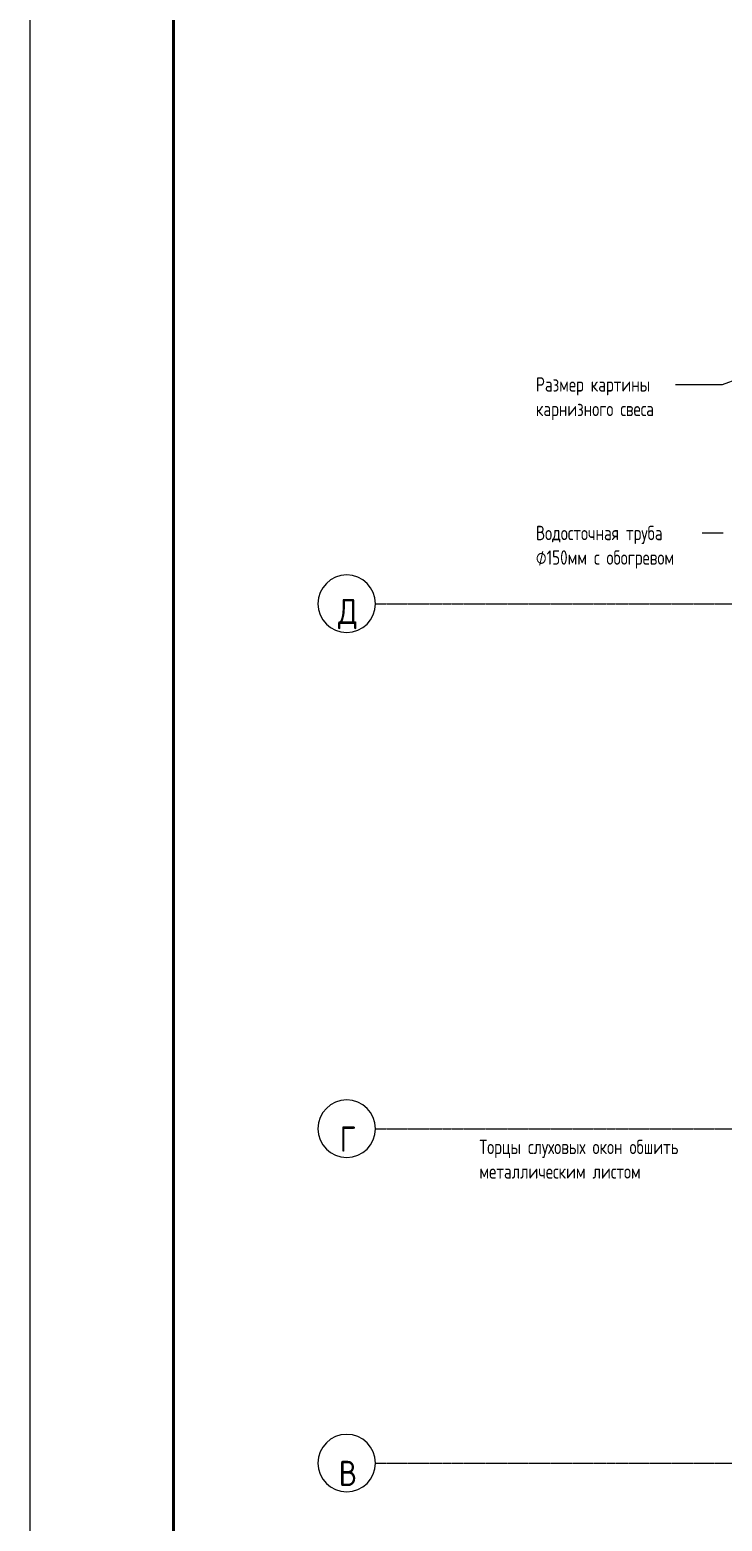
# Model space of a CAD drawing. Header units: millimetres. Extents: x -10178924 to 11692288, y -947381 to 58396.
# Drawn here: x -18603 to -8980, y -557036 to -536298 of the extents above; entities that cross this region are included whole.
import ezdxf

# ---------------------------------------------------------------- set-up
doc = ezdxf.new("R2010")
doc.units = ezdxf.units.MM
doc.linetypes.add('ADSK_Линия сетки', pattern=[25, 20, -2.5, 0, -2.5])
for name, color, linetype, lineweight in [('_0', 7, 'Continuous', 25), ('Аннотация', 7, 'Continuous', 18), ('Оси', 253, 'Continuous', 9)]:
    doc.layers.add(name, color=color, linetype=linetype, lineweight=lineweight)
doc.layers.add('PDF _Ramka', color=7, linetype='Continuous')
doc.styles.add('GOST Common', font='GOST_Common.ttf', dxfattribs={"width": 0.9, "height": 350})
doc.styles.add('GOST Common_3', font='GOST_Common.ttf', dxfattribs={"width": 0.8, "height": 350})

# ---------------------------------------------------------------- blocks, each defined once
blk = doc.blocks.new('Ось сетки - Круг_Ø8 мм-8258-План кровли АР')
at = {"layer": 'Оси', "lineweight": 20}
for start, end in [(360, 180), (180, 360)]:
    blk.add_arc((0, 0), 4, start, end, dxfattribs=at)
blk = doc.blocks.new('Кровля')
at = {"layer": 'Аннотация', "lineweight": 9}
for p, q in [((-6715, 24123), (-8982, 23291)), ((-9376, 23291), (-9629, 23291)), ((-8982, 23291), (-9376, 23291)), ((-9224, 21225), (-9259, 21225)), ((-8965, 21225), (-9224, 21225))]:
    blk.add_line(p, q, dxfattribs=at)
at = {"layer": 'Оси', "linetype": 'ADSK_Линия сетки'}
for p, q in [((-13798, 20245), (56005, 20245)), ((-13798, 12945), (56005, 12945)), ((-13798, 8295), (56005, 8295))]:
    blk.add_line(p, q, dxfattribs=at)
at = {"layer": 'Оси', "lineweight": 20, "xscale": 99.99999999999993, "yscale": 99.99999999999993, "zscale": 99.99999999999993, "rotation": 269.9999999999994}
for p in [(-14198, 20245), (-14198, 12945), (-14198, 8295)]:
    blk.add_blockref('Ось сетки - Круг_Ø8 мм-8258-План кровли АР', p, dxfattribs=at)
at = {"layer": 'Аннотация', "lineweight": 9, "char_height": 200, "attachment_point": 1, "line_spacing_factor": 1.022766, "style": 'GOST Common_3'}
for s, insert, width in [('\\pxt1.8,3.6,5.4,7.2,9,10.8,12.6,14.4,16.2,18,19.8,21.6,23.4,25.2,27,28.8,30.6,32.4,34.2,36,37.8,39.6,41.4,43.2,45,46.8,48.6,50.4,52.2,54,55.8,57.6;{Размер картины карнизного свеса}', (-11569, 23395), 2190.6), ('\\pxt1.8,3.6,5.4,7.2,9,10.8,12.6,14.4,16.2,18,19.8,21.6,23.4,25.2,27,28.8,30.6,32.4,34.2,36,37.8,39.6,41.4,43.2,45,46.8,48.6,50.4,52.2,54,55.8,57.6;{Водосточная труба ⌀150мм с обогревом}', (-11569, 21329), 2345.4), ('\\pxt1.8,3.6,5.4,7.2,9,10.8,12.6,14.4,16.2,18,19.8,21.6,23.4,25.2,27,28.8,30.6,32.4,34.2,36,37.8,39.6,41.4,43.2,45,46.8,48.6,50.4,52.2,54,55.8,57.6;{Торцы слуховых окон обшить металлическим листом}', (-12354, 12792), 3393)]:
    blk.add_mtext(s, dxfattribs=dict(at, insert=insert, width=width))
at = {"layer": 'Оси', "char_height": 350, "attachment_point": 5, "line_spacing_factor": 1.022766, "style": 'GOST Common'}
for s, insert, width in [('\\pxqc,t0.25714,0.51429,0.77143,1.02857,1.28571,1.54286,1.8,2.05714,2.31429,2.57143,2.82857,3.08571,3.34286,3.6,3.85714,4.11429,4.37143,4.62857,4.88571,5.14286,5.4,5.65714,5.91429,6.17143,6.42857,6.68571,6.94286,7.2,7.45714,7.71429,7.97143,8.22857;{Д}', (-14183, 20102), 291.6), ('\\pxqc,t0.25714,0.51429,0.77143,1.02857,1.28571,1.54286,1.8,2.05714,2.31429,2.57143,2.82857,3.08571,3.34286,3.6,3.85714,4.11429,4.37143,4.62857,4.88571,5.14286,5.4,5.65714,5.91429,6.17143,6.42857,6.68571,6.94286,7.2,7.45714,7.71429,7.97143,8.22857;{Г}', (-14184, 12802), 232.2), ('\\pxqc,t0.25714,0.51429,0.77143,1.02857,1.28571,1.54286,1.8,2.05714,2.31429,2.57143,2.82857,3.08571,3.34286,3.6,3.85714,4.11429,4.37143,4.62857,4.88571,5.14286,5.4,5.65714,5.91429,6.17143,6.42857,6.68571,6.94286,7.2,7.45714,7.71429,7.97143,8.22857;{В}', (-14183, 8152), 261.9)]:
    blk.add_mtext(s, dxfattribs=dict(at, insert=insert, width=width))
blk = doc.blocks.new('Рамка')
at = {"layer": 'PDF _Ramka', "lineweight": 20}
blk.add_lwpolyline([(100287, -596749), (100287, -512657), (-18603, -512657), (-18603, -596749)], close=True, dxfattribs=at)
at = {"layer": 'PDF _Ramka', "lineweight": 40}
blk.add_lwpolyline([(99787, -513153), (-16604, -513153), (-16604, -596246), (99787, -596246)], close=True, dxfattribs=at)

msp = doc.modelspace()

# ---------------------------------------------------------------- block references
msp.add_blockref('Кровля', (0, -564523.7))
at = {"layer": '_0'}
msp.add_blockref('Рамка', (0, 0), dxfattribs=at)

doc.saveas('drawing.dxf')
